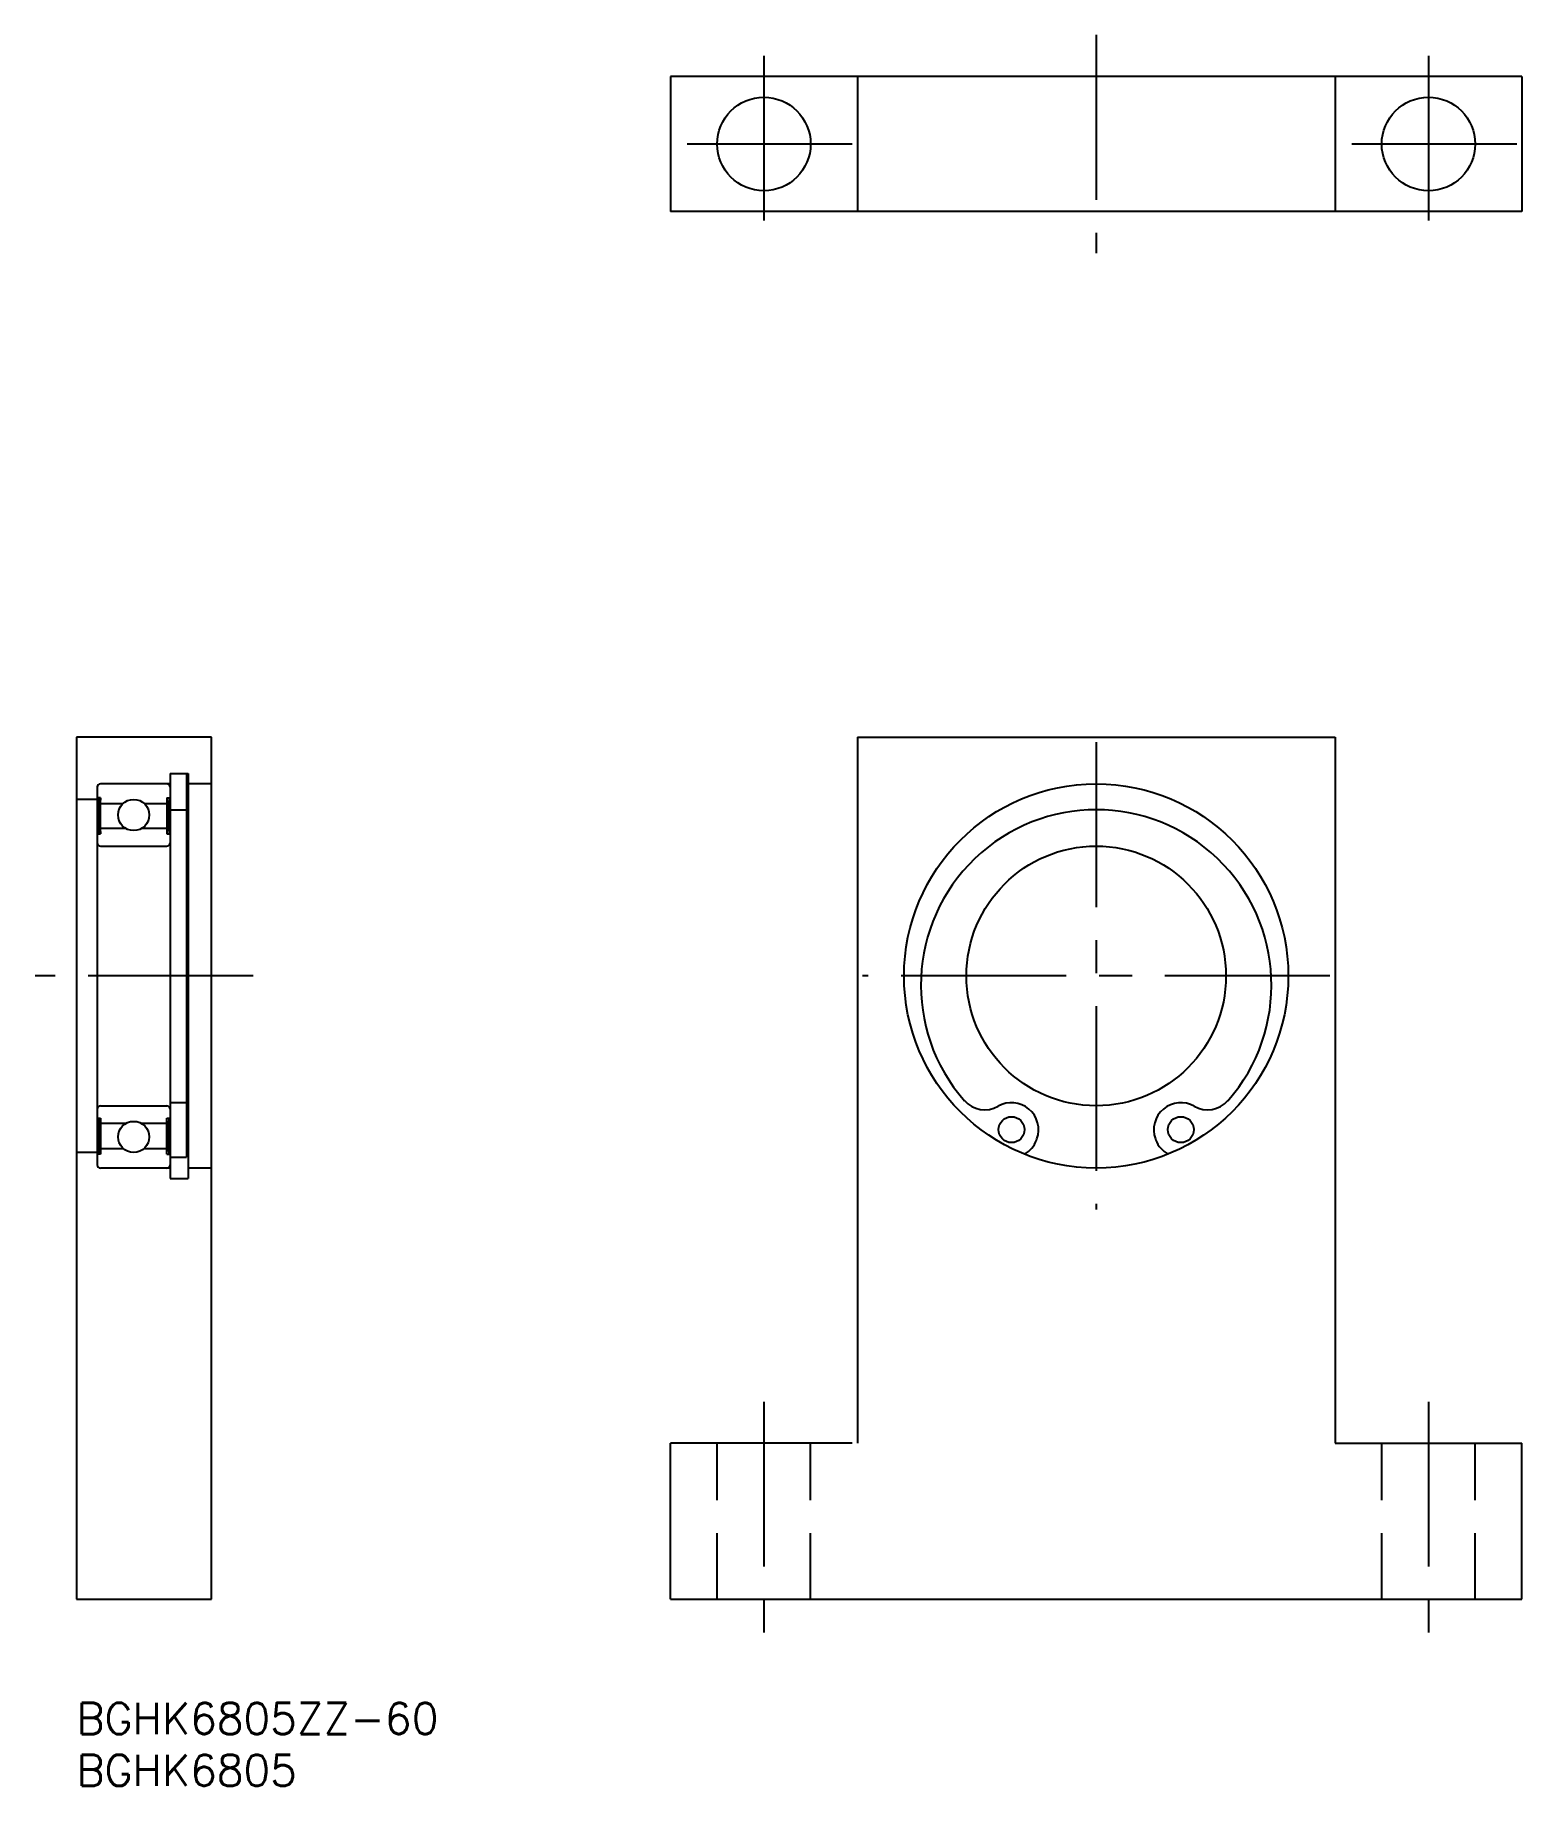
# Model space of a CAD drawing. Extents: x -4 to 139, y -8 to 161.
import ezdxf

# ---------------------------------------------------------------- set-up
doc = ezdxf.new("R2010")
doc.units = 0
doc.header["$LTSCALE"] = 0.5
doc.linetypes.add('CENTER', pattern=[50.8, 31.75, -6.35, 6.35, -6.35])
doc.linetypes.add('DASHED', pattern=[19.05, 12.7, -6.35])
for name, color, linetype in [('MSM_CENTER', 1, 'CENTER'), ('MSM_CONTINUOUS', 7, 'CONTINUOUS'), ('MSM_DASHED', 4, 'DASHED'), ('MSM_NARROW', 5, 'CONTINUOUS'), ('MSM_PART_NUMBER', 7, 'CONTINUOUS')]:
    doc.layers.add(name, color=color, linetype=linetype)
doc.styles.get("Standard").update_dxf_attribs({"font": 'txt.shx', "height": 3, "bigfont": 'bigfont.shx'})

# ---------------------------------------------------------------- blocks, each defined once
blk = doc.blocks.new('*U12')
at = {"layer": 'MSM_PART_NUMBER'}
blk.add_text('BGHK6805ZZ-60', height=3, dxfattribs=at).set_placement((0, -3))
blk = doc.blocks.new('*U13')
at = {"layer": 'MSM_PART_NUMBER'}
blk.add_text('BGHK6805', height=3, dxfattribs=at).set_placement((0, -8))

msp = doc.modelspace()

# ---------------------------------------------------------------- linework, layer by layer
at = {"layer": 'MSM_CENTER'}
for p, q in [((98.19, 160.61), (98.19, 139.61)), ((66.19, 158.61), (66.19, 141.61)), ((130.19, 158.61), (130.19, 141.61)), ((74.69, 150.11), (57.69, 150.11)), ((138.69, 150.11), (121.69, 150.11)), ((98.19, 92.5), (98.19, 47.5)), ((17, 70), (-4, 70)), ((120.69, 70), (75.69, 70)), ((66.19, 29), (66.19, 6)), ((130.19, 29), (130.19, 6))]:
    msp.add_line(p, q, dxfattribs=at)
at = {"layer": 'MSM_CONTINUOUS'}
for p, q in [((57.19, 156.61), (57.19, 143.61)), ((139.19, 156.61), (57.19, 156.61)), ((75.19, 156.61), (75.19, 143.61)), ((121.19, 156.61), (121.19, 143.61)), ((139.19, 156.61), (139.19, 143.61)), ((139.19, 143.61), (57.19, 143.61)), ((0, 93), (0, 10)), ((13, 93), (0, 93)), ((13, 10), (13, 93)), ((75.19, 93), (75.19, 25)), ((75.19, 93), (121.19, 93)), ((121.19, 93), (121.19, 25)), ((9, 89.5), (10.75, 89.5)), ((9, 89.5), (9, 50.5)), ((10.6, 89.5, -0.5), (10.6, 52.55, -0.5)), ((10.75, 89.5), (10.75, 50.5)), ((2, 88.2), (2, 51.8)), ((2, 88.2), (2, 51.8)), ((9, 88.5), (2.3, 88.5)), ((9, 88.5), (2.3, 88.5)), ((13, 88.5), (10.75, 88.5)), ((2, 87), (0, 87)), ((2.32, 87.15), (2, 87.15)), ((2.08, 83.7), (2.08, 87.15)), ((2.32, 83.7), (2.32, 87.15)), ((2.32, 86.6), (4.48, 86.6)), ((6.52, 86.6), (8.68, 86.6)), ((8.68, 87.15), (9, 87.15)), ((8.68, 87.15), (8.68, 83.7)), ((8.92, 87.15), (8.92, 83.7)), ((9, 86), (10.6, 86)), ((2, 83.7), (2.32, 83.7)), ((4.75, 84.2), (2.32, 84.2)), ((8.68, 84.2), (6.25, 84.2)), ((8.68, 83.7), (9, 83.7)), ((2.3, 82.5), (8.7, 82.5)), ((2.3, 57.5), (8.7, 57.5)), ((9, 57.8), (10.6, 57.8)), ((2, 56.3), (2.32, 56.3)), ((2.08, 56.3), (2.08, 52.85)), ((2.32, 56.3), (2.32, 52.85)), ((4.75, 55.8), (2.32, 55.8)), ((8.68, 55.8), (6.25, 55.8)), ((8.68, 56.3), (9, 56.3)), ((8.68, 52.85), (8.68, 56.3)), ((8.92, 52.85), (8.92, 56.3)), ((92.45, 54.2), (92.49, 54.31)), ((103.9, 54.31), (103.94, 54.2)), ((2, 53), (0, 53)), ((2.32, 52.85), (2, 52.85)), ((2.32, 53.4), (4.48, 53.4)), ((6.52, 53.4), (8.68, 53.4)), ((8.68, 52.85), (9, 52.85)), ((9, 52.55), (10.6, 52.55)), ((9, 51.5), (2.3, 51.5)), ((9, 51.5), (2.3, 51.5)), ((13, 51.5), (10.75, 51.5)), ((9, 50.5), (10.75, 50.5)), ((57.19, 10), (57.19, 25)), ((74.69, 25), (57.19, 25)), ((121.19, 25), (139.19, 25)), ((139.19, 10), (139.19, 25)), ((0, 10), (13, 10)), ((57.19, 10), (139.19, 10))]:
    msp.add_line(p, q, dxfattribs=at)
for centre, radius in [((66.19, 150.11), 4.5), ((130.19, 150.11), 4.5), ((98.19, 70), 18.5), ((5.5, 85.5), 1.5), ((98.19, 70), 12.5), ((5.5, 54.5), 1.5), ((90.04, 55.2), 1.25), ((106.34, 55.2), 1.25)]:
    msp.add_circle(centre, radius, dxfattribs=at)
for centre, radius, start, end in [((2.3, 88.2), 0.3, 90, 180), ((8.7, 88.2), 0.3, 0, 90), ((98.19, 69.12), 16.88, 318.7342, 221.2658), ((2.3, 82.8), 0.3, 180, 270), ((8.7, 82.8), 0.3, 270, 0), ((2.3, 57.2), 0.3, 90, 180), ((8.7, 57.2), 0.3, 0, 90), ((87.46, 59.71), 2.6, 221.2658, 299.7449), ((90.04, 55.2), 2.6, 340.0175, 119.7449), ((106.34, 55.2), 2.6, 60.2551, 199.9825), ((108.92, 59.71), 2.6, 240.2551, 318.7342), ((90.1, 55.05), 2.5, 297.992, 340.0175), ((106.29, 55.05), 2.5, 199.9825, 242.008), ((2.3, 51.8), 0.3, 180, 270), ((8.7, 51.8), 0.3, 270, 0)]:
    msp.add_arc(centre, radius, start, end, dxfattribs=at)
at = {"layer": 'MSM_DASHED'}
for p, q in [((61.69, 10), (61.69, 25)), ((70.69, 10), (70.69, 25)), ((125.69, 10), (125.69, 25)), ((134.69, 10), (134.69, 25))]:
    msp.add_line(p, q, dxfattribs=at)
at = {"layer": 'MSM_NARROW'}
for p, q in [((2.08, 87.15), (2.32, 83.7)), ((2.32, 87.15), (2.08, 83.7)), ((8.68, 87.15), (8.92, 83.7)), ((8.92, 87.15), (8.68, 83.7)), ((2.08, 52.85), (2.32, 56.3)), ((2.32, 52.85), (2.08, 56.3)), ((8.68, 52.85), (8.92, 56.3)), ((8.92, 52.85), (8.68, 56.3))]:
    msp.add_line(p, q, dxfattribs=at)

# ---------------------------------------------------------------- block references
at = {"layer": 'MSM_CONTINUOUS'}
for name in ['*U12', '*U13']:
    msp.add_blockref(name, (0, 0), dxfattribs=at)

doc.saveas('drawing.dxf')
